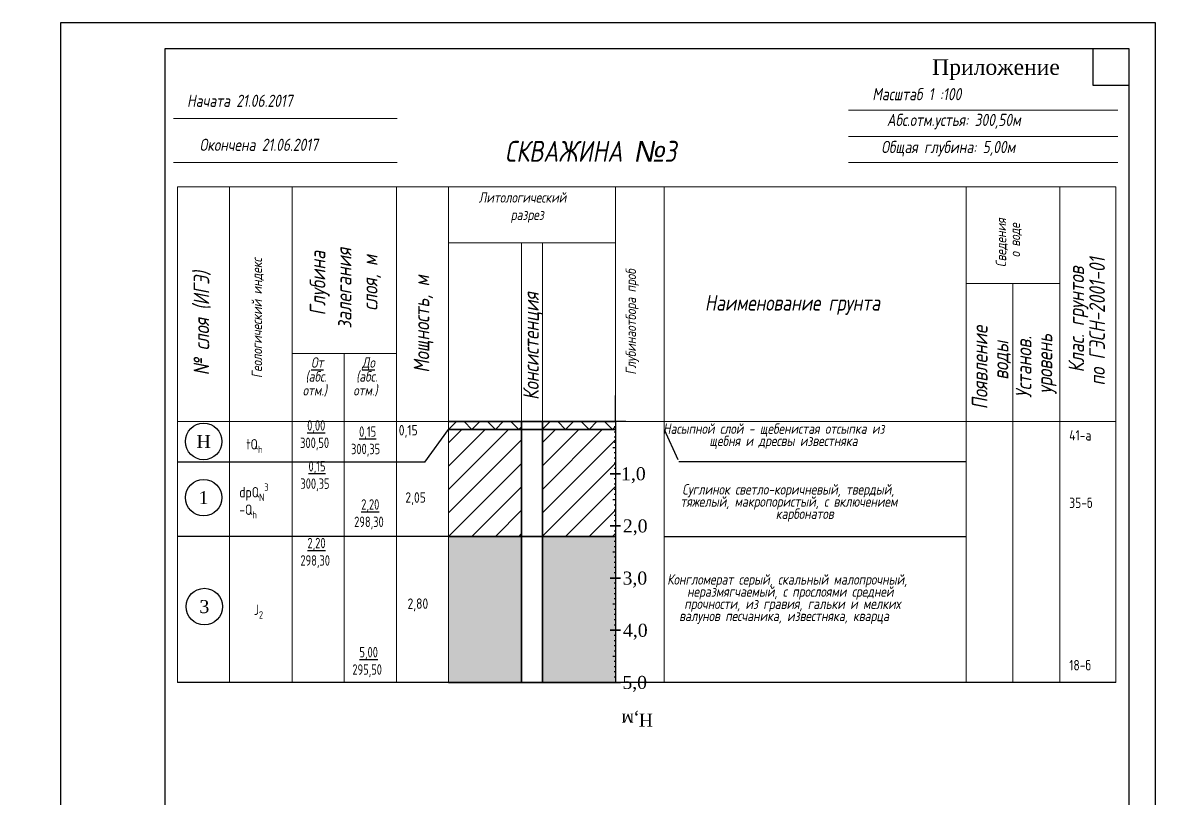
# Model space of a CAD drawing. Header units: millimetres. Extents: x 3380 to 11503, y -2610 to -1453.
# Drawn here: x 9614.1 to 9831.3, y -1601.3 to -1452.8 of the extents above; entities that cross this region are included whole.
import ezdxf
from ezdxf.enums import TextEntityAlignment as Align

# ---------------------------------------------------------------- set-up
doc = ezdxf.new("R2010")
doc.units = ezdxf.units.MM
doc.set_wipeout_variables(frame=1)
for name, pattern in [('Cплошная', [0]), ('DASHED', [0.75, 0.5, -0.25]), ('штриховая2', [9.525, 6.35, -3.175])]:
    doc.linetypes.add(name, pattern=pattern)
for name, color, linetype in [('ГЛ_Разрез_Ось', 7, 'Continuous'), ('ГЛ_Разрез_ОсьМетка', 7, 'Continuous'), ('ГЛ_Разрез_ОсьШкалаВ-10', 7, 'Continuous'), ('ГЛ_Разрез_СквМаска', 6, 'Continuous'), ('ГЛ_Разрез_СлоиОбозначения', 7, 'Continuous'), ('ГЛ_Штамп', 7, 'Continuous'), ('ГЛ_Штамп_РамкаВнутр', 7, 'Continuous'), ('ГЛ_Штамп_Текст', 7, 'Continuous')]:
    doc.layers.add(name, color=color, linetype=linetype)
doc.layers.add('ГЛ_Разрез_ОсьШкалаВ-1', color=6, linetype='Continuous', plot=False)
doc.layers.add('ГЛ_Штамп_РамкаВнеш', color=6, linetype='Continuous', plot=False)
doc.styles.add('GOST 2.304', font='CS_Gost2304.shx')
doc.styles.add('ГеологияРазрезОсь', font='times.ttf', dxfattribs={"height": 2.5})
doc.styles.add('ГеологияРазрезТаблица', font='times.ttf', dxfattribs={"height": 2.5})
doc.styles.add('ГеологияШтамп', font='times.ttf')

# ---------------------------------------------------------------- blocks, each defined once
blk = doc.blocks.new('*U8')
at = {"layer": 'ГЛ_Штамп'}
for q in [(20, 60), (20, 45), (20, 20)]:
    blk.add_line((20, 5), q, dxfattribs=at)
at = {"layer": 'ГЛ_Штамп_РамкаВнеш'}
blk.add_lwpolyline([(0, 0), (210, 0), (210, 297), (0, 297)], close=True, dxfattribs=at)
at = {"layer": 'ГЛ_Штамп_РамкаВнутр', "lineweight": -2}
for p, q in [((8, 5), (8, 90)), ((8, 90), (20, 90)), ((13, 5), (13, 90)), ((8, 65), (20, 65)), ((8, 30), (20, 30)), ((8, 5), (20, 5))]:
    blk.add_line(p, q, dxfattribs=at)
at = {"layer": 'ГЛ_Штамп_РамкаВнутр'}
for points in [[(20, 5), (205, 5), (205, 292), (20, 292)], [(198, 285), (205, 285), (205, 292), (198, 292)]]:
    blk.add_lwpolyline(points, close=True, dxfattribs=at)
at = {"layer": 'ГЛ_Штамп_Текст', "style": 'ГеологияШтамп'}
for s, p in [('Взам. инв.N%%d', (10.46, 77.87)), ('Подпись и дата', (10.39, 48.04)), ('Инв.N%%dподл', (10.39, 17.84))]:
    blk.add_text(s, height=2.8, rotation=90, dxfattribs=at).set_placement(p, align=Align.MIDDLE_CENTER)
at = {"layer": 'ГЛ_Штамп_Текст', "style": 'ГеологияШтамп', "flags": 8}
for tag, p in [('Приложение', (191.67, 288.5)), ('Лист', (205, 288.5))]:
    blk.add_attdef(tag, text='', height=3, dxfattribs=at).set_placement(p, align=Align.MIDDLE_RIGHT)
blk = doc.blocks.new('*U33')
at = {"layer": 'ГЛ_Разрез_Ось'}
for q in [(0, 55), (0, 0)]:
    blk.add_line((0, 5), q, dxfattribs=at)
blk.add_lwpolyline([(0, 55, 0, 0, 0), (0, 57, 1, 0, 0), (0, 60, 0, 0, 0)], format="xyseb", dxfattribs=at)
at = {"layer": 'ГЛ_Разрез_ОсьШкалаВ-1'}
for p, q in [((0, 54), (0.25, 54)), ((0, 53), (0.25, 53)), ((0, 52), (0.25, 52)), ((0, 51), (0.25, 51)), ((0, 50), (0.5, 50)), ((0, 49), (0.25, 49)), ((0, 48), (0.25, 48)), ((0, 47), (0.25, 47)), ((0, 46), (0.25, 46)), ((0, 44), (0.25, 44)), ((0, 43), (0.25, 43)), ((0, 42), (0.25, 42)), ((0, 41), (0.25, 41)), ((0, 40), (0.5, 40)), ((0, 39), (0.25, 39)), ((0, 38), (0.25, 38)), ((0, 37), (0.25, 37)), ((0, 36), (0.25, 36)), ((0, 34), (0.25, 34)), ((0, 33), (0.25, 33)), ((0, 32), (0.25, 32)), ((0, 31), (0.25, 31)), ((0, 30), (0.5, 30)), ((0, 29), (0.25, 29)), ((0, 28), (0.25, 28)), ((0, 27), (0.25, 27)), ((0, 26), (0.25, 26)), ((0, 24), (0.25, 24)), ((0, 23), (0.25, 23)), ((0, 22), (0.25, 22)), ((0, 21), (0.25, 21)), ((0, 20), (0.5, 20)), ((0, 19), (0.25, 19)), ((0, 18), (0.25, 18)), ((0, 17), (0.25, 17)), ((0, 16), (0.25, 16)), ((0, 14), (0.25, 14)), ((0, 13), (0.25, 13)), ((0, 12), (0.25, 12)), ((0, 11), (0.25, 11)), ((0, 10), (0.5, 10)), ((0, 9), (0.25, 9)), ((0, 8), (0.25, 8)), ((0, 7), (0.25, 7)), ((0, 6), (0.25, 6))]:
    blk.add_line(p, q, dxfattribs=at)
at = {"layer": 'ГЛ_Разрез_ОсьШкалаВ-10'}
for p, q in [((-1, 55), (1, 55)), ((-1, 45), (1, 45)), ((-1, 35), (1, 35)), ((-1, 25), (1, 25)), ((-1, 15), (1, 15)), ((-1, 5), (1, 5))]:
    blk.add_line(p, q, dxfattribs=at)
at = {"style": 'ГеологияРазрезТаблица'}
blk.add_text('Н,м', height=2.5, dxfattribs=at).set_placement((-1.16, 60.22), align=Align.BOTTOM_RIGHT)
blk = doc.blocks.new('*U34')
at = {"layer": 'ГЛ_Разрез_Ось'}
blk.add_line((-1, 0), (1, 0), dxfattribs=at)
at = {"layer": 'ГЛ_Разрез_ОсьМетка', "style": 'ГеологияРазрезТаблица'}
blk.add_attdef('ОТМЕТКА', text='', height=2.5, dxfattribs=at).set_placement((7.96, 0), align=Align.MIDDLE_RIGHT)
blk = doc.blocks.new('ГЛ_Разрез_СлоиОбозначения')
blk.add_wipeout([(3.75, 0), (3.61, 1.08), (3.1, 2.14), (2.3, 2.99), (1.45, 3.48), (0.58, 3.71), (0, 3.75), (-0.58, 3.71), (-1.45, 3.48), (-2.3, 2.99), (-3.1, 2.14), (-3.61, 1.08), (-3.75, 0), (-3.61, -1.08), (-3.1, -2.14), (-2.3, -2.99), (-1.45, -3.48), (-0.58, -3.71), (0, -3.75), (0.58, -3.71), (1.45, -3.48), (2.3, -2.99), (3.1, -2.14), (3.61, -1.08)]).dxf.layer = 'ГЛ_Разрез_СквМаска'
at = {"layer": 'ГЛ_Разрез_СлоиОбозначения'}
blk.add_circle((0, 0), 3.5, dxfattribs=at)
at = {"layer": 'ГЛ_Разрез_СлоиОбозначения', "style": 'ГеологияРазрезОсь'}
blk.add_attdef('НОМЕР', text='', height=2.5, dxfattribs=at).set_placement((0, 0), align=Align.MIDDLE_CENTER)

msp = doc.modelspace()

# ---------------------------------------------------------------- hatches: boundary and pattern name
at = {"linetype": 'DASHED'}
h = msp.add_hatch(dxfattribs=at)
h.set_pattern_fill('ANSI37', color=256)
h.set_pattern_definition([(45, (9695.752, -1530.7924), (-2.24506, 2.24506), []), (135, (9695.752, -1530.7924), (-2.24506, -2.24506), [])])
h.paths.add_polyline_path([(9709.75, -1529.28), (9695.75, -1529.29), (9695.75, -1530.79), (9709.75, -1530.79)])
h.paths.add_polyline_path([(9727.75, -1529.28), (9713.75, -1529.28), (9713.75, -1530.79), (9727.75, -1530.79)])
h = msp.add_hatch(dxfattribs=at)
h.set_pattern_fill('ANSI31', color=256)
h.set_pattern_definition([(45, (9695.752, -1551.286), (-2.24506, 2.24506), [])])
h.paths.add_polyline_path([(9709.75, -1530.79), (9695.75, -1530.79), (9695.75, -1530.79), (9695.75, -1551.29), (9709.75, -1551.28)])
h.paths.add_polyline_path([(9727.75, -1530.79), (9713.75, -1530.79), (9713.75, -1551.28), (9727.75, -1551.28)])
h = msp.add_hatch(dxfattribs=at)
h.set_pattern_fill('KONGLOM', color=256, scale=10, pattern_type=2)
h.set_pattern_definition([(0, (9471.2346, -1578.2826), (0, 2), []), (60, (9471.2346, -1579.2826), (-8e-07, 3.999999), [1.1547, -4.6188, 1.1547]), (120, (9471.2346, -1579.2826), (-3.464101, 1.999999), [1.1547, -4.6188, 1.1547]), (30, (9473.8326, -1579.2826), (8e-07, 4), [1, -3]), (30, (9475.5647, -1579.2826), (8e-07, 4), [-3, 1]), (150, (9473.8326, -1579.2826), (-3.4641, -2), [-3, 1]), (150, (9475.5647, -1579.2826), (-3.4641, -2), [1, -3])])
h.paths.add_polyline_path([(9485.23, -1567.28), (9471.23, -1567.29), (9471.23, -1579.28), (9485.23, -1579.28)])
h.paths.add_polyline_path([(9503.23, -1567.28), (9489.23, -1567.28), (9489.23, -1579.28), (9503.23, -1579.28)])
h.paths.add_polyline_path([(9709.75, -1551.28), (9695.75, -1551.29), (9695.75, -1579.28), (9709.75, -1579.28)])
h.paths.add_polyline_path([(9727.75, -1551.28), (9713.75, -1551.28), (9713.75, -1579.28), (9727.75, -1579.28)])

# ---------------------------------------------------------------- linework, layer by layer
at = {"linetype": 'Cплошная', "lineweight": 30}
msp.add_line((9695.75, -1529.28), (9727.75, -1529.28), dxfattribs=at)
for p, q in [((9713.75, -1529.28), (9711.75, -1529.28)), ((9713.75, -1529.28), (9711.75, -1529.28)), ((9713.75, -1529.28), (9711.75, -1529.28)), ((9717.75, -1529.27), (9715.75, -1529.27)), ((9729.75, -1529.28), (9727.75, -1529.28)), ((9691.23, -1537.07), (9695.75, -1530.79)), ((9737.1, -1551.28), (9795.01, -1551.28))]:
    msp.add_line(p, q)
at = {"linetype": 'Cплошная', "lineweight": 20}
for p, q in [((9735.01, -1529.28), (9795.01, -1529.28)), ((9813.01, -1529.28), (9823.75, -1529.28))]:
    msp.add_line(p, q, dxfattribs=at)
at = {"linetype": 'штриховая2'}
msp.add_line((9737.1, -1530.79), (9739.95, -1536.96), dxfattribs=at)
at = {"ltscale": 10}
for p, q in [((9739.95, -1536.96), (9795.01, -1536.96)), ((9695.75, -1551.29), (9643.75, -1551.29)), ((9823.75, -1579.28), (9643.75, -1579.28))]:
    msp.add_line(p, q, dxfattribs=at)
at = {"linetype": 'Cплошная', "lineweight": 20}
for points in [[(9772.45, -1469.6), (9824.1, -1469.6)], [(9643.02, -1471.16), (9685.88, -1471.16)], [(9772.45, -1474.6), (9824.1, -1474.6)], [(9643.02, -1479.6), (9685.88, -1479.6)], [(9772.45, -1479.6), (9824.1, -1479.6)], [(9643.75, -1484.28), (9823.75, -1484.28), (9823.75, -1529.28), (9643.75, -1529.28), (9643.75, -1484.28)], [(9643.75, -1484.28), (9643.75, -1529.28)], [(9653.75, -1484.28), (9653.75, -1529.28)], [(9665.75, -1484.28), (9665.75, -1529.28)], [(9685.75, -1484.28), (9685.75, -1529.28)], [(9695.75, -1484.28), (9695.75, -1529.28)], [(9727.75, -1484.28), (9727.75, -1579.28)], [(9737.1, -1484.28), (9737.1, -1579.28)], [(9795.01, -1484.28), (9795.01, -1529.28)], [(9813.01, -1484.28), (9813.01, -1529.28)], [(9823.75, -1484.28), (9823.75, -1529.28)], [(9695.75, -1494.99), (9704.59, -1494.99), (9727.75, -1494.99)], [(9709.75, -1494.99), (9709.75, -1529.28)], [(9713.75, -1494.99), (9713.75, -1529.28)], [(9795.01, -1502.8), (9796.16, -1502.8), (9813.01, -1502.8)], [(9804.01, -1502.8), (9804.01, -1529.28)], [(9665.77, -1516.22), (9665.85, -1516.22), (9685.75, -1516.22)], [(9675.75, -1516.22), (9675.75, -1529.28)], [(9643.75, -1529.28), (9643.75, -1579.28)], [(9653.75, -1529.28), (9653.75, -1579.28)], [(9665.75, -1529.28), (9665.75, -1579.28)], [(9675.75, -1529.28), (9675.75, -1579.28)], [(9685.75, -1529.28), (9685.75, -1579.28)], [(9695.75, -1529.28), (9695.75, -1579.28)], [(9727.75, -1579.28), (9727.75, -1529.27)], [(9795.01, -1529.28), (9795.01, -1579.28)], [(9804.01, -1529.28), (9804.01, -1579.28)], [(9813.01, -1529.28), (9813.01, -1579.28)], [(9823.75, -1529.28), (9823.75, -1579.28)], [(9727.75, -1579.28), (9727.75, -1559.27)]]:
    msp.add_lwpolyline(points, dxfattribs=at)
at = {"lineweight": 20}
msp.add_lwpolyline([(9727.75, -1529.27), (9643.75, -1529.28)], dxfattribs=at)
at = {"lineweight": 30}
for points in [[(9695.75, -1529.29), (9727.75, -1529.28)], [(9695.75, -1530.79), (9727.75, -1530.79)], [(9695.75, -1551.29), (9727.75, -1551.28)], [(9695.75, -1579.28), (9727.75, -1579.28)]]:
    msp.add_lwpolyline(points, dxfattribs=at)
at = {"linetype": 'Cплошная', "lineweight": 35}
for points in [[(9709.75, -1529.28), (9709.75, -1579.28)], [(9713.75, -1529.28), (9713.75, -1579.28)]]:
    msp.add_lwpolyline(points, dxfattribs=at)

# ---------------------------------------------------------------- block references
ref = msp.add_blockref('*U8', (9621.32, -1749.81))
ref.add_attrib('Приложение', 'Приложение', dxfattribs={"layer": 'ГЛ_Штамп_Текст', "height": 3, "style": 'ГеологияШтамп'}).set_placement((9813, -1461.31), align=Align.MIDDLE_RIGHT)
at = {"rotation": 180}
msp.add_blockref('*U33', (9727.75, -1524.28), dxfattribs=at)
ref = msp.add_blockref('*U34', (9727.75, -1539.28))
ref.add_attrib('ОТМЕТКА', '1,0', dxfattribs={"layer": 'ГЛ_Разрез_ОсьМетка', "height": 2.5, "style": 'ГеологияРазрезТаблица'}).set_placement((9733.57, -1539.28), align=Align.MIDDLE_RIGHT)
ref = msp.add_blockref('*U34', (9727.75, -1549.28))
ref.add_attrib('ОТМЕТКА', '2,0', dxfattribs={"layer": 'ГЛ_Разрез_ОсьМетка', "height": 2.5, "style": 'ГеологияРазрезТаблица'}).set_placement((9733.92, -1549.28), align=Align.MIDDLE_RIGHT)
ref = msp.add_blockref('*U34', (9727.75, -1559.28))
ref.add_attrib('ОТМЕТКА', '3,0', dxfattribs={"layer": 'ГЛ_Разрез_ОсьМетка', "height": 2.5, "style": 'ГеологияРазрезТаблица'}).set_placement((9733.85, -1559.28), align=Align.MIDDLE_RIGHT)
ref = msp.add_blockref('*U34', (9727.75, -1569.28))
ref.add_attrib('ОТМЕТКА', '4,0', dxfattribs={"layer": 'ГЛ_Разрез_ОсьМетка', "height": 2.5, "style": 'ГеологияРазрезТаблица'}).set_placement((9733.94, -1569.28), align=Align.MIDDLE_RIGHT)
ref = msp.add_blockref('*U34', (9727.75, -1579.28))
ref.add_attrib('ОТМЕТКА', '5,0', dxfattribs={"layer": 'ГЛ_Разрез_ОсьМетка', "height": 2.5, "style": 'ГеологияРазрезТаблица'}).set_placement((9733.82, -1579.28), align=Align.MIDDLE_RIGHT)

# ---------------------------------------------------------------- texts
at = {"ltscale": 100, "attachment_point": 1, "style": 'GOST 2.304'}
for s, insert, char_height, width in [('\\pi65.321;{\\H1.1667x;\\Q11;Масштаб 1 :100}', (9711.71, -1465.35), 2, 152.6786), ('{\\H1.1667x;\\Q11;Начата 21.06.2017}', (9645.59, -1466.62), 2, 152.6786), ('\\pi59.03;{\\H1.1667x;\\Q11;Абс.отм.устья: 300,50м}', (9720.78, -1470.28), 2, 152.6786), ('\\pi61.587;{\\H1.1667x;\\Q11;Окончена 21.06.2017}', (9586.42, -1475.05), 2, 152.6786), ('{\\H1.3333x;\\Q11;СКВАЖИНА \\fArial|b0|i0|c204|p34;№\\Fcs_gost2304|c204;3}', (9706.58, -1475.47), 3, 152.6786), ('\\pi60.168;{\\H1.1667x;\\Q11;Общая глубина: 5,00м}', (9718.59, -1475.47), 2, 152.6786), ('\\pi65.878;{\\Q11;Литологический\\P\\pi72.005;разрез}', (9635.67, -1485.3), 2, 152.6786), ('\\pi55.039;{\\Q11;Наименование грунта}', (9689.88, -1505.01), 3, 152.6786), ('\\pi2.3654;{\\H0.8x;\\W0.9;\\L0,00\\H1.25x; \\P\\pi1.0154;\\H0.8x;\\l300,50}', (9666.27, -1529.01), 2.5, 8.9607), ('\\pi2.5306;{\\H0.8x;\\W0.9;\\L0,15\\H1.25x; \\P\\pi0.97808;\\H0.8x;\\l300,35}', (9676.07, -1530.2), 2.5, 8.9607), ('0,15', (9686.2, -1529.93), 2, 8.9607), ('\\A1;41-а', (9814.8, -1530.91), 2, 8.9607), ('\\A1;tQ{\\H0.7x;\\S^ h;}', (9656.96, -1532.63), 2, 8.9607), ('\\pi2.5306;{\\H0.8x;\\W0.9;\\L0,15\\H1.25x; \\P\\pi0.97808;\\H0.8x;\\l300,35}', (9666.36, -1536.84), 2.5, 8.9607), ('\\A1;dpQ{\\H0.7x;\\S^ N;\\S3^ ;}\\P-Q{\\H0.7x;\\S^ h;}', (9655.62, -1541.14), 2, 8.9607), ('\\pi2.3654;{\\H0.8x;\\W0.9;\\L2,20 \\P\\pi1.0154;\\l298,30}', (9676.64, -1544.16), 2.5, 8.9607), ('2,05', (9687.47, -1542.83), 2, 8.9607), ('\\A1;35-б', (9814.8, -1543.85), 2, 8.9607), ('\\pi2.3654;{\\H0.8x;\\W0.9;\\L2,20 \\P\\pi1.0154;\\l298,30}', (9666.33, -1551.56), 2.5, 8.9607), ('\\pi2.1304;2,80', (9685.75, -1563.18), 2, 8.9607), ('\\A1; \\PJ{\\H0.7x;\\S^ 2;}', (9658.41, -1561.02), 2, 8.9607), ('\\pi2.3654;{\\H0.8x;\\W0.9;\\L5,00\\H1.25x; \\P\\pi1.0154;\\H0.8x;\\l295,50}', (9676.3, -1572.48), 2.5, 8.9607), ('\\A1;18-б', (9814.8, -1574.98), 2, 8.9607)]:
    msp.add_mtext(s, dxfattribs=dict(at, insert=insert, char_height=char_height, width=width))
at = {"ltscale": 100, "width": 55.3929, "attachment_point": 1, "rotation": 90, "line_spacing_factor": 0.8, "style": 'GOST 2.304'}
for s, insert, char_height in [('\\pi21.897;{\\Q11;Сведения\\P\\pi23.76;о воде}', (9800.71, -1521.55), 2), ('\\pi14.205;{\\Q11;Клас. грунтов \\P\\pi11.692;по ГЭСН-2001-01}', (9814.65, -1534.05), 3), ('\\pi17.705;{\\Q11;Появление\\P\\pi23.355;воды}', (9796.13, -1544.62), 3), ('\\pi19.506;{\\Q11;Установ.\\P\\pi20.307;уровень}', (9804.56, -1544.26), 3)]:
    msp.add_mtext(s, dxfattribs=dict(at, insert=insert, char_height=char_height))
at = {"ltscale": 100, "width": 55.3929, "attachment_point": 1, "rotation": 90, "style": 'GOST 2.304'}
for s, insert, char_height in [('\\pi20.196;{\\Q11;Глубина \\P\\pi17.674;залегания \\P\\pi21.105;слоя, м}', (9669.13, -1529.12), 3), ('\\pi13.535;{\\Q11;Геологический индекс}', (9657.99, -1534.47), 2), ('\\pi15.561;{\\Q11;№ слоя (ИГЭ)}', (9646.85, -1535.97), 3), ('\\pi15.642;{\\Q11;Мощность, м}', (9689.06, -1535.55), 3), ('\\pi14.402;{\\Q11;Глубинаотбора проб}', (9729.71, -1534.69), 2), ('\\pi14.142;{\\Q11;Консистенция}', (9710.06, -1539.28), 3)]:
    msp.add_mtext(s, dxfattribs=dict(at, insert=insert, char_height=char_height))
at = {"ltscale": 100, "char_height": 2, "attachment_point": 1, "style": 'GOST 2.304'}
for s, insert, width, line_spacing_factor in [('\\pi74.72;{\\Q11;\\LОт\\P\\pi73.659;\\l(абс.\\P\\pi73.124;отм.)}', (9594.66, -1516.95), 152.6786, 0.8), ('\\pi74.784;{\\Q11;\\LДо\\P\\pi73.659;\\l(абс.\\P\\pi73.124;отм.)}', (9604.37, -1516.95), 152.6786, 0.8), ('\\pi4.1841;{\\Q11;Насыпной слой - щебенистая отсыпка из \\P\\pi13.062;щебня и дресвы известняка}', (9732.72, -1529.63), 61.5404, 0.7), ('\\pi3.4896;{\\Q11;Суглинок светло-коричневый, твердый, \\P\\pi3.1515;тяжелый, макропористый, с включением \\P\\pi21.419;карбонатов }', (9737.1, -1541.27), 58.125, 0.7), ('\\pi0.58902;{\\Q11;Конгломерат серый, скальный малопрочный, \\P\\pi4.4127;неразмягчаемый, с прослоями средней \\P\\pi3.8627;прочности, из гравия, гальки и мелких \\P\\pi2.8908;валунов песчаника, известняка, кварца}', (9737.1, -1558.53), 58.2475, 0.7)]:
    msp.add_mtext(s, dxfattribs=dict(at, insert=insert, width=width, line_spacing_factor=line_spacing_factor))

# ---------------------------------------------------------------- next in the draw order: block references
for p, values in [((9648.78, -1533.09), {'НОМЕР': 'Н'}), ((9648.78, -1543.85), {'НОМЕР': '1'}), ((9648.92, -1564.74), {'НОМЕР': '3'})]:
    msp.add_blockref('ГЛ_Разрез_СлоиОбозначения', p).add_auto_attribs(values)

# ---------------------------------------------------------------- next in the draw order: linework, layer by layer
at = {"ltscale": 10}
msp.add_line((9691.23, -1537.07), (9643.75, -1537.07), dxfattribs=at)

doc.saveas('drawing.dxf')
